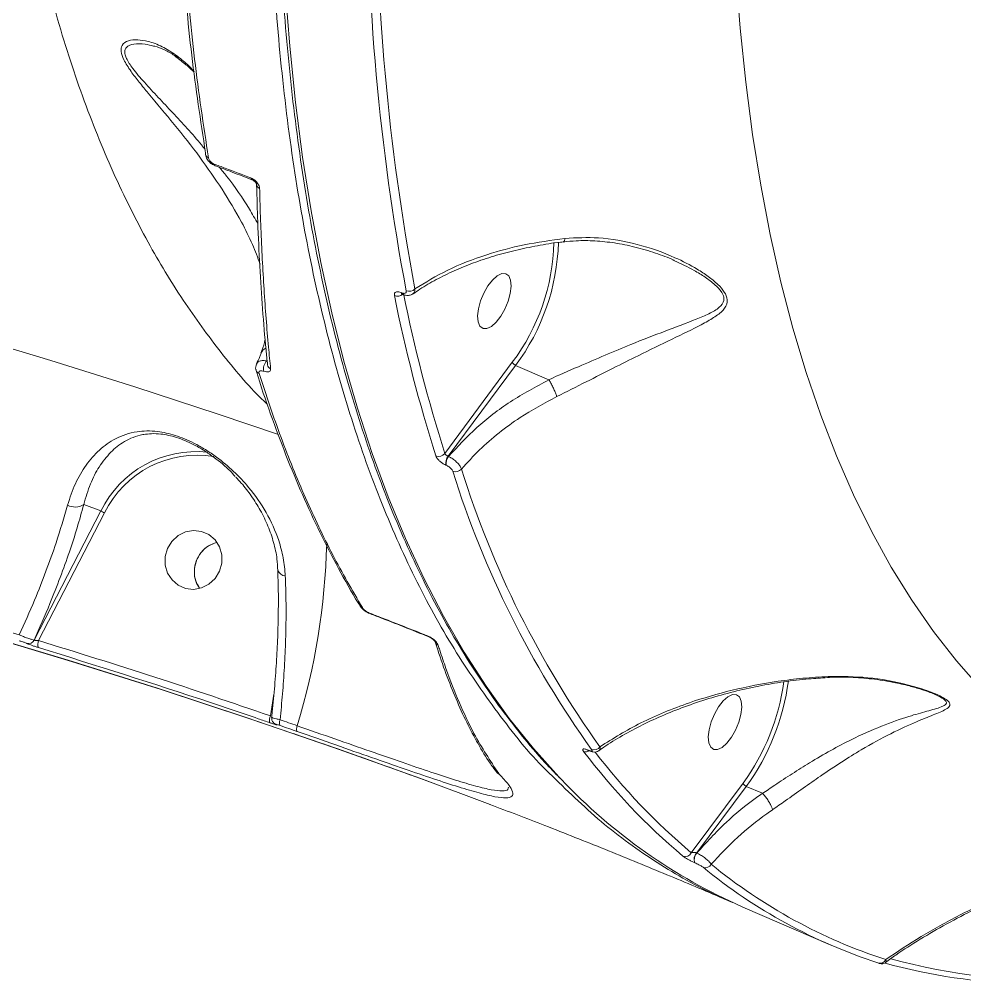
# Model space of a CAD drawing. Header units: millimetres. Extents: x -7151 to 6134, y -5040 to 5562.
# Drawn here: x -1508.7 to -1365.2, y 2305.9 to 2452.3 of the extents above; entities that cross this region are included whole.
import ezdxf

# ---------------------------------------------------------------- set-up
doc = ezdxf.new("R2010")
doc.units = ezdxf.units.MM
doc.layers.add('DIKOM_ОБЪЕКТ', color=7, linetype='Continuous')

msp = doc.modelspace()

# ---------------------------------------------------------------- linework, layer by layer
at = {"layer": 'DIKOM_ОБЪЕКТ', "color": 7, "linetype": 'Continuous', "lineweight": 15}
for p, q in [((-1484.559, 2446.327), (-1484.515, 2446.291)), ((-1472.665, 2427.252), (-1472.661, 2427.109)), ((-1409.294, 2415.65), (-1409.585, 2415.793)), ((-1450.725, 2410.81), (-1450.659, 2410.782)), ((-1450.572, 2410.575), (-1450.581, 2410.58)), ((-1450.572, 2410.575), (-1450.506, 2410.547)), ((-1471.12, 2400.439), (-1471.061, 2400.383)), ((-1471.023, 2399.864), (-1471.025, 2399.891)), ((-1444.119, 2386.415), (-1433.876, 2400.235)), ((-1433.379, 2399.765), (-1443.6, 2385.974)), ((-1428.333, 2397.58), (-1433.379, 2399.765)), ((-1443.6, 2385.974), (-1443.555, 2385.955)), ((-1443.922, 2384.625), (-1443.967, 2384.644)), ((-1498.895, 2378.639), (-1496.316, 2377.669)), ((-1506.396, 2358.083), (-1496.316, 2377.669)), ((-1495.754, 2377.393), (-1505.733, 2358.005)), ((-1469.435, 2368.664), (-1469.432, 2368.634)), ((-1507.546, 2357.579), (-1507.553, 2357.583)), ((-1506.403, 2358.086), (-1506.396, 2358.083)), ((-1446.557, 2358.595), (-1446.544, 2358.59)), ((-1470.578, 2346.578), (-1470.041, 2349.889)), ((-1369.612, 2349.754), (-1369.86, 2349.874)), ((-1469.681, 2345.272), (-1469.805, 2345.326)), ((-1469.674, 2345.268), (-1469.804, 2345.326)), ((-1469.681, 2345.272), (-1469.674, 2345.268)), ((-1422.382, 2341.389), (-1422.297, 2341.352)), ((-1422.297, 2341.32), (-1422.212, 2341.283)), ((-1436.213, 2338.006), (-1436.115, 2337.901)), ((-1435.937, 2337.825), (-1435.93, 2337.815)), ((-1435.93, 2337.815), (-1435.858, 2337.729)), ((-1406.725, 2325.827), (-1398.878, 2336.36)), ((-1398.381, 2335.889), (-1405.918, 2325.773)), ((-1395.943, 2334.833), (-1398.381, 2335.889)), ((-1395.943, 2334.833), (-1395.937, 2334.829)), ((-1405.918, 2325.773), (-1405.891, 2325.761)), ((-1406.171, 2324.284), (-1406.198, 2324.296)), ((-1398.906, 2317.58), (-1385.652, 2311.84))]:
    msp.add_line(p, q, dxfattribs=at)
at = {"layer": 'DIKOM_ОБЪЕКТ', "color": 7, "linetype": 'Continuous', "lineweight": 15, "flags": 128}
for points in [[(-1399.962, 2459.286), (-1399.318, 2450.905), (-1398.474, 2442.74), (-1397.431, 2434.798), (-1396.191, 2427.086), (-1394.754, 2419.613), (-1393.122, 2412.384), (-1391.297, 2405.406), (-1389.279, 2398.687), (-1387.072, 2392.231), (-1384.676, 2386.046), (-1382.095, 2380.137), (-1379.33, 2374.508), (-1376.385, 2369.167), (-1373.261, 2364.118), (-1369.963, 2359.364), (-1366.492, 2354.912), (-1362.852, 2350.764)], [(-1468.319, 2456.971), (-1467.639, 2448.209), (-1466.761, 2439.661), (-1465.686, 2431.336), (-1464.413, 2423.239), (-1462.945, 2415.378), (-1461.282, 2407.759), (-1459.427, 2400.389), (-1457.379, 2393.273), (-1455.142, 2386.418), (-1452.717, 2379.831), (-1450.106, 2373.515), (-1447.311, 2367.477), (-1444.335, 2361.721), (-1441.18, 2356.253), (-1437.849, 2351.076), (-1434.344, 2346.197), (-1430.669, 2341.617), (-1426.827, 2337.342), (-1426.463, 2336.963)], [(-1473.365, 2427.943), (-1473.351, 2427.938), (-1473.35, 2427.937)], [(-1610.098, 2427.399), (-1596.515, 2424.568), (-1583.004, 2421.583), (-1569.571, 2418.444), (-1556.227, 2415.154), (-1542.979, 2411.716), (-1529.836, 2408.13), (-1516.807, 2404.4), (-1503.9, 2400.528), (-1491.123, 2396.517), (-1478.485, 2392.369), (-1469.351, 2389.255)], [(-1436.892, 2412.716), (-1437.591, 2411.818), (-1438.211, 2410.733), (-1438.7, 2409.55), (-1439.02, 2408.365), (-1439.144, 2407.274), (-1439.062, 2406.364), (-1438.781, 2405.71), (-1438.324, 2405.365), (-1437.727, 2405.357), (-1437.039, 2405.686), (-1436.316, 2406.325), (-1435.617, 2407.224), (-1434.997, 2408.309), (-1434.508, 2409.491), (-1434.188, 2410.677), (-1434.064, 2411.768), (-1434.146, 2412.678), (-1434.427, 2413.331), (-1434.884, 2413.677), (-1435.481, 2413.685), (-1436.168, 2413.356), (-1436.892, 2412.716)], [(-1444.662, 2335.916), (-1447.228, 2336.86), (-1460.369, 2341.571), (-1473.677, 2346.141), (-1487.143, 2350.566), (-1500.757, 2354.845), (-1514.512, 2358.975), (-1528.398, 2362.951), (-1542.406, 2366.773), (-1556.527, 2370.437), (-1570.752, 2373.941), (-1585.071, 2377.282), (-1599.474, 2380.459), (-1613.953, 2383.47), (-1628.499, 2386.312), (-1643.1, 2388.983), (-1657.748, 2391.483), (-1663.086, 2392.349)], [(-1663.073, 2392.425), (-1657.784, 2391.566), (-1643.179, 2389.074), (-1628.622, 2386.411), (-1614.12, 2383.578), (-1599.685, 2380.576), (-1585.325, 2377.409), (-1571.049, 2374.077), (-1556.867, 2370.584), (-1542.789, 2366.931), (-1528.823, 2363.121), (-1514.979, 2359.156), (-1501.265, 2355.039), (-1487.691, 2350.773), (-1474.266, 2346.361), (-1460.999, 2341.804), (-1447.897, 2337.107), (-1437.23, 2333.133)], [(-1569.754, 2375.522), (-1561.999, 2373.608), (-1554.274, 2371.645), (-1546.582, 2369.633), (-1538.925, 2367.572), (-1531.304, 2365.464), (-1523.72, 2363.309), (-1516.175, 2361.107), (-1508.671, 2358.858)], [(-1483.45, 2365.914), (-1482.232, 2365.774), (-1481.014, 2365.996), (-1479.896, 2366.562), (-1478.968, 2367.427), (-1478.305, 2368.52), (-1477.96, 2369.753), (-1477.963, 2371.027), (-1478.312, 2372.236), (-1478.979, 2373.285), (-1479.91, 2374.088), (-1481.03, 2374.579), (-1482.248, 2374.72), (-1483.465, 2374.497), (-1484.584, 2373.931), (-1485.512, 2373.066), (-1486.175, 2371.973), (-1486.519, 2370.74), (-1486.517, 2369.467), (-1486.168, 2368.257), (-1485.501, 2367.208), (-1484.57, 2366.405), (-1483.45, 2365.914)], [(-1401.894, 2348.84), (-1402.594, 2347.941), (-1403.213, 2346.857), (-1403.703, 2345.674), (-1404.022, 2344.489), (-1404.146, 2343.397), (-1404.065, 2342.488), (-1403.784, 2341.834), (-1403.326, 2341.489), (-1402.73, 2341.48), (-1402.042, 2341.809), (-1401.319, 2342.449), (-1400.619, 2343.347), (-1400, 2344.432), (-1399.51, 2345.615), (-1399.19, 2346.8), (-1399.066, 2347.892), (-1399.148, 2348.801), (-1399.429, 2349.455), (-1399.887, 2349.8), (-1400.483, 2349.809), (-1401.171, 2349.479), (-1401.894, 2348.84)], [(-1469.113, 2346), (-1468.789, 2345.887), (-1468.465, 2345.774), (-1468.14, 2345.661), (-1467.816, 2345.548), (-1467.492, 2345.435), (-1467.168, 2345.322), (-1466.844, 2345.209), (-1466.521, 2345.095)], [(-1466.499, 2344.212), (-1466.823, 2344.325), (-1467.147, 2344.438), (-1467.471, 2344.552), (-1467.796, 2344.665), (-1468.12, 2344.778), (-1468.445, 2344.891), (-1468.769, 2345.004), (-1469.094, 2345.116)]]:
    msp.add_lwpolyline(points, dxfattribs=at)
at = {"layer": 'DIKOM_ОБЪЕКТ', "color": 7, "linetype": 'Continuous', "lineweight": 15}
for centre, radius, start, end in [((-1108.584, 2475.009), 347.329, 179.67694, 190.6052), ((-1108.013, 2475.141), 346.553, 179.67656, 190.60511), ((-1483.694, 2447.332), 1.326, 201.82482, 229.25558), ((-1479.869, 2431.858), 0.577, 163.44164, 189.37275), ((-1479.759, 2431.915), 0.695, 192.59631, 252.05232), ((-1478.794, 2430.335), 0.324, 184.6732, 241.72649), ((-1473.193, 2428.236), 0.339, 185.93585, 239.58821), ((-1471.909, 2427.287), 0.766, 183.09281, 246.72767), ((-1458.997, 2419.122), 31.429, 323.06305, 358.65538), ((-1459.597, 2419.359), 32.731, 323.22693, 358.34393), ((-1451.304, 2411.493), 1.237, 248.27907, 310.13323), ((-1226.66, 2455.531), 229.592, 191.35089, 197.6211), ((-1450.424, 2410.837), 0.302, 185.16749, 238.64067), ((-1450.363, 2410.807), 0.297, 184.84875, 240.7044), ((-1225.932, 2455.722), 228.93, 191.3492, 197.62255), ((-1449.52, 2412.229), 1.231, 248.09214, 315.20866), ((-1470.717, 2401.12), 1.368, 114.50956, 159.76659), ((-1469.977, 2399.245), 1.653, 133.7684, 193.2353), ((-1472.049, 2399.232), 0.733, 198.83967, 250.31107), ((-1470.21, 2399.966), 0.82, 187.15678, 246.18384), ((-1481.792, 2370.49), 16.201, 84.17479, 153.69914), ((-1481.684, 2370.431), 15.698, 80.67533, 153.6743), ((-1445.053, 2387.118), 1.169, 248.63056, 323.03726), ((-1442.244, 2384.884), 1.74, 141.21096, 187.93155), ((-1442.198, 2384.864), 1.741, 141.20651, 187.91692), ((-1442.484, 2384.79), 1.17, 248.7492, 319.81547), ((-1300.183, 2428.24), 148.155, 197.35932, 215.64387), ((-1301.192, 2428), 148.479, 197.35902, 215.64394), ((-1500.197, 2380.764), 2.492, 242.5368, 301.47527), ((-1499.369, 2370.738), 7.573, 61.48831, 66.22157), ((-1565.103, 2375.274), 103.098, 342.97925, 358.57034), ((-1468.245, 2369.084), 1.269, 200.73976, 266.86179), ((-1456.349, 2363.725), 0.773, 211.19746, 248.81928), ((-1455.411, 2362.335), 0.248, 211.97012, 246.86712), ((-1507.285, 2358.535), 0.99, 254.2765, 333.03209), ((-1507.278, 2358.531), 0.989, 254.26354, 333.06498), ((-1504.665, 2357.449), 1.205, 152.51482, 204.48257), ((-1446.445, 2358.836), 0.266, 212.93472, 245.18061), ((-1444.733, 2358.091), 0.888, 196.8523, 244.46598), ((-1426.093, 2356.206), 33.683, 323.89977, 352.45588), ((-1426.415, 2356.341), 34.702, 323.88717, 352.61902), ((-1469.562, 2345.995), 1.172, 150.1662, 203.19899), ((-1468.287, 2345.576), 0.928, 152.84862, 209.68713), ((-1422.206, 2341.518), 0.218, 216.26075, 245.76637), ((-1422.076, 2341.536), 0.288, 219.77437, 241.36132), ((-1421.482, 2342.472), 1.065, 249.57009, 327.67327), ((-1422.703, 2342.124), 0.994, 248.12666, 300.45087), ((-1344.673, 2400.422), 98.253, 217.06618, 229.87289), ((-1343.73, 2400.584), 97.76, 217.50184, 229.88056), ((-1435.54, 2338.684), 0.953, 214.22009, 245.86591), ((-1435.558, 2338.682), 0.937, 216.51449, 246.1035), ((-1364.979, 2395.096), 84.615, 223.39549, 246.36184), ((-1407.647, 2326.249), 1.014, 249.90379, 335.39394), ((-1404.925, 2324.82), 1.377, 136.17896, 202.38418), ((-1404.897, 2324.808), 1.377, 136.18986, 202.35543), ((-1404.589, 2324.543), 1.004, 249.69254, 331.85331), ((-1352.038, 2387.185), 81.566, 230.69657, 252.00349), ((-1353.162, 2386.848), 81.736, 230.69519, 252.00475), ((-1378.087, 2309.975), 0.924, 249.31611, 336.76933), ((-1352.526, 2396.018), 89.551, 254.5124, 272.73167), ((-1354.104, 2393.272), 87.352, 254.58271, 268.66678)]:
    msp.add_arc(centre, radius, start, end, dxfattribs=at)
for points, knots in [([(-1428.268, 2337.902), (-1428.288, 2337.92), (-1430.953, 2340.396), (-1435.703, 2346.406), (-1442.44, 2355.945), (-1448.43, 2366.717), (-1453.747, 2378.541), (-1458.368, 2391.423), (-1462.292, 2405.302), (-1465.502, 2420.114), (-1467.981, 2435.792), (-1469.714, 2452.294), (-1470.683, 2469.609), (-1470.903, 2487.692), (-1470.379, 2506.481), (-1469.115, 2525.886), (-1467.115, 2545.818), (-1464.379, 2566.22), (-1460.897, 2587.067), (-1456.69, 2608.315), (-1451.776, 2629.895), (-1446.18, 2651.705), (-1439.928, 2673.645), (-1433.031, 2695.647), (-1425.49, 2717.676), (-1417.33, 2739.693), (-1408.58, 2761.631), (-1399.284, 2783.388), (-1389.484, 2804.862), (-1379.683, 2824.997), (-1369.965, 2843.827), (-1360.407, 2861.4), (-1350.531, 2878.64), (-1340.381, 2895.469), (-1330.051, 2911.741), (-1319.564, 2927.414), (-1310.064, 2940.943), (-1304.002, 2949.122), (-1301.532, 2952.455)], [0, 0, 0, 0, 0.0002169, 0.0300512, 0.0598378, 0.0895308, 0.1192237, 0.1490104, 0.1788447, 0.2086791, 0.2384656, 0.2681586, 0.2978513, 0.3276374, 0.3574714, 0.3873053, 0.4170915, 0.4467843, 0.476477, 0.5062637, 0.5360977, 0.565932, 0.5957182, 0.6254114, 0.655104, 0.6848907, 0.7147246, 0.7445589, 0.7743451, 0.8040381, 0.829572, 0.8552417, 0.8809418, 0.9066416, 0.9323112, 0.9574958, 0.9826808, 1, 1, 1, 1]), ([(-1471.028, 2393.843), (-1471.304, 2394.101), (-1473.795, 2396.43), (-1478.108, 2401.644), (-1483.91, 2409.53), (-1489.395, 2418.641), (-1494.52, 2428.929), (-1499.185, 2440.49), (-1503.247, 2453.064), (-1506.661, 2466.654), (-1509.39, 2481.239), (-1511.348, 2496.337), (-1512.566, 2511.851), (-1513.09, 2527.682), (-1512.938, 2544.258), (-1512.076, 2561.556), (-1510.486, 2579.53), (-1508.151, 2598.184), (-1505.043, 2617.47), (-1501.129, 2637.436), (-1496.445, 2657.79), (-1491.113, 2678.045), (-1485.223, 2698.025), (-1478.852, 2717.655), (-1471.833, 2737.487), (-1464.169, 2757.462), (-1455.876, 2777.513), (-1447.193, 2797.084), (-1438.177, 2816.124), (-1428.884, 2834.595), (-1419.116, 2852.913), (-1408.883, 2870.999), (-1398.234, 2888.841), (-1390.876, 2900.309), (-1387.198, 2906.04)], [0, 0, 0, 0, 0.0036233, 0.0326776, 0.0620208, 0.0913641, 0.1238026, 0.1562659, 0.1887039, 0.2220981, 0.25552, 0.2889138, 0.3203316, 0.3517729, 0.3831904, 0.4155146, 0.4478649, 0.4801889, 0.5136824, 0.5471757, 0.5811499, 0.6151243, 0.6470336, 0.6789682, 0.7108777, 0.7437173, 0.7765833, 0.8094235, 0.8407557, 0.8721105, 0.9034431, 0.9356206, 0.9678225, 1, 1, 1, 1]), ([(-1374.061, 2833.154), (-1374.974, 2831.371), (-1377.62, 2826.201), (-1381.917, 2817.57), (-1386.914, 2807.241), (-1391.792, 2796.832), (-1396.551, 2786.352), (-1401.186, 2775.811), (-1405.695, 2765.214), (-1410.073, 2754.571), (-1414.317, 2743.889), (-1418.425, 2733.176), (-1422.392, 2722.441), (-1426.217, 2711.692), (-1429.896, 2700.935), (-1433.427, 2690.181), (-1436.806, 2679.436), (-1440.031, 2668.709), (-1443.1, 2658.007), (-1446.011, 2647.34), (-1448.761, 2636.714), (-1451.349, 2626.138), (-1453.771, 2615.62), (-1456.027, 2605.167), (-1458.115, 2594.788), (-1460.033, 2584.49), (-1461.78, 2574.281), (-1463.354, 2564.168), (-1464.754, 2554.16), (-1465.979, 2544.263), (-1467.028, 2534.486), (-1467.901, 2524.835), (-1468.596, 2515.317), (-1469.114, 2505.941), (-1469.452, 2496.712), (-1469.613, 2487.638), (-1469.594, 2478.725), (-1469.397, 2469.981), (-1469.021, 2461.411), (-1468.466, 2453.022), (-1467.733, 2444.821), (-1466.823, 2436.813), (-1465.735, 2429.005), (-1464.47, 2421.402), (-1463.03, 2414.011), (-1461.415, 2406.836), (-1459.627, 2399.883), (-1457.667, 2393.158), (-1455.535, 2386.666), (-1453.235, 2380.411), (-1450.766, 2374.399), (-1448.132, 2368.634), (-1445.333, 2363.121), (-1442.373, 2357.864), (-1439.253, 2352.867), (-1435.978, 2348.132), (-1432.542, 2343.677), (-1429.454, 2340.013), (-1427.452, 2337.947), (-1426.703, 2337.173)], [0, 0, 0, 0, 0.00937444, 0.02718625, 0.04499818, 0.06281039, 0.08062225, 0.09843409, 0.11624579, 0.13405768, 0.15186979, 0.16968175, 0.1874938, 0.20530598, 0.2231183, 0.24093061, 0.25874323, 0.27655593, 0.29436924, 0.31218236, 0.32999628, 0.34781011, 0.36562431, 0.383439, 0.40125441, 0.41906987, 0.43688584, 0.45470265, 0.47251981, 0.49033753, 0.50815579, 0.52597515, 0.54379502, 0.56161545, 0.57943694, 0.59725913, 0.61508231, 0.6329064, 0.65073133, 0.66855701, 0.68638387, 0.70421128, 0.72203979, 0.73986893, 0.75769877, 0.77552899, 0.79335954, 0.81119001, 0.82901971, 0.84684853, 0.86467568, 0.88250068, 0.90032246, 0.91813986, 0.93595241, 0.9537585, 0.97155727, 0.98934783, 1, 1, 1, 1]), ([(-1480.422, 2432.022), (-1481.161, 2436.9), (-1482.641, 2446.655), (-1484.044, 2462.276), (-1484.892, 2478.544), (-1484.894, 2489.975), (-1484.895, 2495.69)], [0, 0, 0, 0, 0.2486167, 0.4972309, 0.7486152, 1, 1, 1, 1]), ([(-1484.445, 2495.025), (-1484.445, 2489.363), (-1484.446, 2478.039), (-1483.613, 2461.794), (-1482.216, 2446.077), (-1480.721, 2436.195), (-1479.974, 2431.254)], [0, 0, 0, 0, 0.2486159, 0.4972336, 0.7486164, 1, 1, 1, 1]), ([(-1477.904, 2426.493), (-1479.01, 2428.134), (-1481.28, 2431.498), (-1485.153, 2436.328), (-1488.299, 2440.07), (-1490.492, 2442.728), (-1491.8, 2444.441), (-1492.837, 2446.062), (-1493.314, 2447.448), (-1493.113, 2448.519), (-1492.156, 2449.102), (-1490.734, 2449.228), (-1488.967, 2448.93), (-1486.991, 2448.22), (-1485.614, 2447.299), (-1484.925, 2446.839)], [0, 0, 0, 0, 0.1255143, 0.2574513, 0.3891784, 0.4370098, 0.4847447, 0.5375343, 0.5809853, 0.6244955, 0.6888404, 0.7551638, 0.8216699, 0.9108245, 1, 1, 1, 1]), ([(-1488.307, 2448.191), (-1488.73, 2448.304), (-1489.767, 2448.582), (-1491.263, 2448.615), (-1492.406, 2448.23), (-1492.759, 2447.39), (-1492.45, 2446.261), (-1491.384, 2444.65), (-1489.671, 2442.663), (-1487.598, 2440.433), (-1484.662, 2437.301), (-1482.215, 2434.696), (-1480.675, 2432.767), (-1480.495, 2432.542)], [0, 0, 0, 0, 0.0732863, 0.1799472, 0.2749856, 0.3307748, 0.3864194, 0.4578108, 0.5529371, 0.656124, 0.7594649, 0.971958, 1, 1, 1, 1]), ([(-1488.298, 2448.224), (-1488.236, 2448.211), (-1487.697, 2448.1), (-1486.634, 2447.652), (-1485.435, 2447.026), (-1484.756, 2446.471), (-1484.569, 2446.318)], [0, 0, 0, 0, 0.0518896, 0.4533206, 0.8501597, 1, 1, 1, 1]), ([(-1484.925, 2446.839), (-1484.295, 2446.362), (-1483.196, 2445.532), (-1482.47, 2444.719), (-1482.161, 2444.372)], [0, 0, 0, 0, 0.5734204, 1, 1, 1, 1]), ([(-1484.52, 2446.282), (-1484.007, 2445.885), (-1483.118, 2445.196), (-1482.433, 2444.526), (-1482.142, 2444.242)], [0, 0, 0, 0, 0.5762009, 1, 1, 1, 1]), ([(-1480.413, 2431.767), (-1480.394, 2431.641), (-1480.339, 2431.283), (-1480.001, 2430.776), (-1479.498, 2430.3), (-1479.122, 2430.139), (-1478.943, 2430.062)], [0, 0, 0, 0, 0.1718034, 0.4909023, 0.7584332, 1, 1, 1, 1]), ([(-1479.974, 2431.254), (-1479.971, 2431.242), (-1479.956, 2431.158), (-1479.9, 2430.999), (-1479.762, 2430.78), (-1479.578, 2430.583), (-1479.353, 2430.413), (-1479.195, 2430.344), (-1479.116, 2430.309)], [0, 0, 0, 0, 0.0354588, 0.257343, 0.4482866, 0.6281506, 0.8143079, 1, 1, 1, 1]), ([(-1479.116, 2430.309), (-1478.556, 2430.099), (-1476.685, 2429.4), (-1474.83, 2428.695), (-1473.53, 2428.201)], [0, 0, 0, 0, 0.29963231, 1, 1, 1, 1]), ([(-1478.948, 2430.047), (-1478.09, 2429.728), (-1476.21, 2429.029), (-1474.369, 2428.318), (-1473.369, 2427.931)], [0, 0, 0, 0, 0.4569754, 1, 1, 1, 1]), ([(-1478.29, 2429.801), (-1477.932, 2429.361), (-1476.266, 2427.314), (-1474.278, 2424.414), (-1472.903, 2421.996), (-1472.483, 2421.257)], [0, 0, 0, 0, 0.1597925, 0.7434089, 1, 1, 1, 1]), ([(-1473.53, 2428.201), (-1473.413, 2428.148), (-1473.178, 2428.043), (-1472.842, 2427.784), (-1472.562, 2427.482), (-1472.349, 2427.146), (-1472.234, 2426.837), (-1472.218, 2426.657), (-1472.212, 2426.584)], [0, 0, 0, 0, 0.1643198, 0.3291947, 0.4896989, 0.6616334, 0.8613528, 1, 1, 1, 1]), ([(-1473.35, 2427.936), (-1473.347, 2427.935), (-1473.314, 2427.926), (-1473.217, 2427.877), (-1473.081, 2427.79), (-1472.947, 2427.676), (-1472.833, 2427.55), (-1472.74, 2427.414), (-1472.681, 2427.292), (-1472.675, 2427.223), (-1472.673, 2427.239), (-1472.672, 2427.243)], [0, 0, 0, 0, 0.01045465, 0.11706427, 0.22241773, 0.32439331, 0.43462996, 0.56384635, 0.73063725, 0.94126902, 1, 1, 1, 1]), ([(-1472.136, 2415.136), (-1472.504, 2416.12), (-1473.276, 2418.183), (-1475.166, 2422.042), (-1476.882, 2424.833), (-1477.904, 2426.493)], [0, 0, 0, 0, 0.2693728, 0.5651904, 1, 1, 1, 1]), ([(-1472.661, 2427.109), (-1472.611, 2425.241), (-1472.5, 2421.033), (-1472.201, 2414.772), (-1471.78, 2408.304), (-1471.382, 2403.345), (-1471.089, 2400.63), (-1471.009, 2399.892)], [0, 0, 0, 0, 0.191727, 0.4317539, 0.671443, 0.9108259, 1, 1, 1, 1]), ([(-1472.212, 2426.584), (-1472.201, 2426.177), (-1472.149, 2424.146), (-1471.973, 2418.947), (-1471.575, 2411.239), (-1471.038, 2404.222), (-1470.65, 2400.319), (-1470.541, 2399.216)], [0, 0, 0, 0, 0.0413724, 0.2068711, 0.538149, 0.8694284, 1, 1, 1, 1]), ([(-1448.646, 2411.362), (-1447.049, 2412.347), (-1443.81, 2414.346), (-1438.111, 2416.537), (-1432.108, 2418.172), (-1427.978, 2418.744), (-1425.889, 2419.034)], [0, 0, 0, 0, 0.2625669, 0.5326653, 0.7636479, 1, 1, 1, 1]), ([(-1425.889, 2419.034), (-1424.195, 2419.12), (-1420.503, 2419.307), (-1414.849, 2418.256), (-1409.831, 2416.507), (-1406.296, 2414.689), (-1404.135, 2413.28), (-1402.697, 2412.116), (-1401.619, 2410.891), (-1401.266, 2409.98), (-1401.275, 2409.034), (-1401.851, 2408.056), (-1403.304, 2406.982), (-1405.832, 2405.568), (-1409.612, 2403.761), (-1414.193, 2401.542), (-1418.603, 2399.339), (-1422.756, 2397.217), (-1425.641, 2395.773), (-1427.141, 2395.023)], [0, 0, 0, 0, 0.0790192, 0.1721797, 0.2680578, 0.3287278, 0.3610577, 0.3939008, 0.4223313, 0.4513183, 0.4599431, 0.498992, 0.5446039, 0.5914347, 0.6876202, 0.7865806, 0.8546741, 0.9244453, 1, 1, 1, 1]), ([(-1425.889, 2419.034), (-1425.898, 2418.983), (-1425.922, 2418.835), (-1425.993, 2418.626), (-1426.07, 2418.489), (-1426.129, 2418.517), (-1426.133, 2418.519)], [0, 0, 0, 0, 0.1672173, 0.4858839, 0.962608, 1, 1, 1, 1]), ([(-1448.934, 2410.597), (-1448.595, 2410.841), (-1447.52, 2411.613), (-1445.444, 2412.795), (-1442.737, 2414.132), (-1439.806, 2415.326), (-1436.703, 2416.367), (-1433.453, 2417.247), (-1430.077, 2417.94), (-1427.626, 2418.356), (-1426.286, 2418.485), (-1426.132, 2418.5)], [0, 0, 0, 0, 0.0609767, 0.193206, 0.3256304, 0.4583052, 0.5909395, 0.722099, 0.8528072, 0.9831227, 1, 1, 1, 1]), ([(-1426.124, 2418.484), (-1425.474, 2418.556), (-1423.879, 2418.733), (-1421.281, 2418.681), (-1418.314, 2418.376), (-1415.237, 2417.762), (-1412.231, 2416.856), (-1410.219, 2416.138), (-1409.309, 2415.686), (-1409.283, 2415.673)], [0, 0, 0, 0, 0.1127663, 0.2764645, 0.4494694, 0.630653, 0.8205434, 0.9947833, 1, 1, 1, 1]), ([(-1428.328, 2397.576), (-1428.327, 2397.576), (-1426.875, 2398.302), (-1423.945, 2399.491), (-1419.79, 2401.343), (-1415.336, 2403.19), (-1410.601, 2404.998), (-1406.712, 2406.468), (-1403.995, 2407.58), (-1402.469, 2408.452), (-1401.792, 2409.29), (-1401.747, 2410.054), (-1401.896, 2410.512), (-1402.344, 2411.224), (-1403.166, 2412.085), (-1404.602, 2413.165), (-1406.655, 2414.429), (-1408.278, 2415.18), (-1409.294, 2415.65)], [0, 0, 0, 0, 0.000046, 0.1051239, 0.2020614, 0.2991328, 0.436505, 0.573911, 0.6375815, 0.7009375, 0.7519946, 0.7629917, 0.7914185, 0.7999349, 0.8370133, 0.8812426, 0.9256473, 1, 1, 1, 1]), ([(-1451.761, 2410.344), (-1451.771, 2410.429), (-1451.792, 2410.619), (-1451.682, 2410.831), (-1451.449, 2410.948), (-1451.122, 2410.953), (-1450.857, 2410.858), (-1450.725, 2410.81)], [0, 0, 0, 0, 0.1741823, 0.389613, 0.5958263, 0.7979315, 1, 1, 1, 1]), ([(-1450.737, 2410.627), (-1450.733, 2410.627), (-1450.725, 2410.627), (-1450.627, 2410.601), (-1450.52, 2410.554), (-1450.449, 2410.514), (-1450.427, 2410.502)], [0, 0, 0, 0, 0.27421795, 0.56848013, 0.86711184, 1, 1, 1, 1]), ([(-1450.659, 2410.782), (-1450.572, 2410.75), (-1450.397, 2410.687), (-1450.182, 2410.69), (-1450.031, 2410.768), (-1449.961, 2410.907), (-1449.974, 2411.031), (-1449.98, 2411.087)], [0, 0, 0, 0, 0.2040293, 0.407968, 0.613518, 0.8265156, 1, 1, 1, 1]), ([(-1450.506, 2410.555), (-1450.465, 2410.535), (-1450.22, 2410.415), (-1449.793, 2410.351), (-1449.29, 2410.406), (-1449.062, 2410.564), (-1448.974, 2410.625)], [0, 0, 0, 0, 0.08081099, 0.4902332, 0.80511138, 1, 1, 1, 1]), ([(-1448.646, 2411.362), (-1448.653, 2411.24), (-1448.667, 2410.968), (-1448.786, 2410.715), (-1448.93, 2410.647), (-1448.957, 2410.634)], [0, 0, 0, 0, 0.3959836, 0.8869274, 1, 1, 1, 1]), ([(-1471.377, 2403.702), (-1471.407, 2403.544), (-1471.543, 2402.838), (-1471.816, 2402.149), (-1472.028, 2401.613)], [0, 0, 0, 0, 0.223301, 1, 1, 1, 1]), ([(-1471.988, 2401.59), (-1472.05, 2401.424), (-1472.251, 2400.885), (-1472.526, 2400.339), (-1472.716, 2399.96)], [0, 0, 0, 0, 0.30772829, 1, 1, 1, 1]), ([(-1472.68, 2399.944), (-1472.729, 2399.82), (-1472.833, 2399.558), (-1472.82, 2399.219), (-1472.747, 2399.043), (-1472.729, 2398.999)], [0, 0, 0, 0, 0.403797, 0.8519313, 1, 1, 1, 1]), ([(-1472.672, 2399.942), (-1472.627, 2400.034), (-1472.518, 2400.259), (-1472.119, 2400.46), (-1471.619, 2400.528), (-1471.263, 2400.464), (-1471.12, 2400.439)], [0, 0, 0, 0, 0.2058468, 0.5031063, 0.8017082, 1, 1, 1, 1]), ([(-1471.023, 2399.864), (-1471.023, 2399.866), (-1471.026, 2399.881), (-1471.021, 2399.92), (-1471.016, 2399.955)], [0, 0, 0, 0, 0.109717, 1, 1, 1, 1]), ([(-1433.876, 2400.235), (-1433.873, 2400.225), (-1433.865, 2400.203), (-1433.837, 2400.144), (-1433.775, 2400.054), (-1433.659, 2399.939), (-1433.521, 2399.835), (-1433.427, 2399.789), (-1433.379, 2399.765)], [0, 0, 0, 0, 0.0703259, 0.1415418, 0.3560291, 0.5706574, 0.7853172, 1, 1, 1, 1]), ([(-1472.742, 2398.996), (-1472.727, 2398.946), (-1472.052, 2396.664), (-1470.556, 2392.361), (-1468.246, 2386.111), (-1465.746, 2380.133), (-1463.091, 2374.389), (-1460.255, 2368.93), (-1458.222, 2365.249), (-1457.087, 2363.463), (-1457.002, 2363.33)], [0, 0, 0, 0, 0.0036478, 0.1675179, 0.3314458, 0.495437, 0.6593361, 0.8230755, 0.9867695, 1, 1, 1, 1]), ([(-1471.586, 2398.867), (-1471.625, 2398.879), (-1471.779, 2398.929), (-1472.016, 2398.954), (-1472.223, 2398.892), (-1472.332, 2398.754), (-1472.308, 2398.613), (-1472.296, 2398.542)], [0, 0, 0, 0, 0.0798759, 0.3181997, 0.5556163, 0.777441, 1, 1, 1, 1]), ([(-1472.296, 2398.542), (-1471.215, 2395.265), (-1469.051, 2388.712), (-1465.3, 2379.575), (-1461.211, 2370.914), (-1458.156, 2365.641), (-1456.628, 2363.005)], [0, 0, 0, 0, 0.2491212, 0.4982421, 0.7491203, 1, 1, 1, 1]), ([(-1470.541, 2399.216), (-1470.547, 2399.119), (-1470.561, 2398.925), (-1470.798, 2398.773), (-1471.146, 2398.741), (-1471.449, 2398.827), (-1471.586, 2398.867)], [0, 0, 0, 0, 0.2591554, 0.5177335, 0.7812622, 1, 1, 1, 1]), ([(-1443.555, 2385.955), (-1442.175, 2387.44), (-1439.382, 2390.448), (-1434.237, 2394.403), (-1430.313, 2396.514), (-1428.333, 2397.58)], [0, 0, 0, 0, 0.32573161, 0.65967553, 1, 1, 1, 1]), ([(-1428.333, 2397.58), (-1428.332, 2397.579), (-1428.33, 2397.578), (-1428.328, 2397.577), (-1428.328, 2397.576)], [0, 0, 0, 0, 0.6264904, 1, 1, 1, 1]), ([(-1428.328, 2397.576), (-1428.229, 2397.409), (-1428.031, 2397.074), (-1427.72, 2396.463), (-1427.442, 2395.855), (-1427.26, 2395.395), (-1427.174, 2395.138), (-1427.148, 2395.046), (-1427.141, 2395.023)], [0, 0, 0, 0, 0.2126803, 0.4253968, 0.6380832, 0.8507921, 0.9619147, 1, 1, 1, 1]), ([(-1427.141, 2395.023), (-1429.035, 2394.013), (-1432.12, 2392.368), (-1435.941, 2389.542), (-1438.951, 2386.945), (-1440.7, 2385.017), (-1441.59, 2384.036)], [0, 0, 0, 0, 0.3422178, 0.5572727, 0.7745966, 1, 1, 1, 1]), ([(-1501.346, 2378.553), (-1500.982, 2379.671), (-1500.243, 2381.938), (-1498.582, 2384.714), (-1496.559, 2387.024), (-1494.503, 2388.485), (-1492.551, 2389.325), (-1490.975, 2389.714), (-1489.35, 2389.855), (-1487.455, 2389.759), (-1485.019, 2389.225), (-1482.491, 2388.173), (-1480.401, 2386.992), (-1478.324, 2385.582), (-1476.078, 2383.692), (-1473.491, 2380.93), (-1471.075, 2377.464), (-1469.438, 2373.814), (-1468.554, 2370.55), (-1468.395, 2368.732), (-1468.315, 2367.816)], [0, 0, 0, 0, 0.0717905, 0.1456288, 0.2211702, 0.2985173, 0.3406381, 0.3832922, 0.4161005, 0.449613, 0.4986448, 0.5477916, 0.5804516, 0.6139699, 0.6704369, 0.7283187, 0.8119544, 0.8980749, 0.9486859, 1, 1, 1, 1]), ([(-1489.789, 2389.273), (-1489.835, 2389.269), (-1490.444, 2389.206), (-1491.429, 2388.86), (-1493.113, 2388.064), (-1494.861, 2386.647), (-1496.56, 2384.479), (-1497.969, 2381.848), (-1498.584, 2379.717), (-1498.895, 2378.639)], [0, 0, 0, 0, 0.0087454, 0.1158787, 0.2245852, 0.4207253, 0.6211595, 0.8084178, 1, 1, 1, 1]), ([(-1475.923, 2382.923), (-1476.174, 2383.199), (-1477.106, 2384.224), (-1478.703, 2385.525), (-1480.621, 2386.854), (-1482.513, 2387.937), (-1484.831, 2388.915), (-1486.999, 2389.37), (-1488.617, 2389.438), (-1489.409, 2389.327), (-1489.789, 2389.273)], [0, 0, 0, 0, 0.0718773, 0.2665638, 0.3732596, 0.4825863, 0.6387983, 0.7947784, 0.9016134, 1, 1, 1, 1]), ([(-1443.967, 2384.644), (-1444.06, 2384.688), (-1444.293, 2384.797), (-1444.674, 2385.05), (-1445.051, 2385.378), (-1445.346, 2385.725), (-1445.435, 2385.928), (-1445.479, 2386.029)], [0, 0, 0, 0, 0.1407866, 0.3552805, 0.5699736, 0.7849913, 1, 1, 1, 1]), ([(-1444.119, 2386.415), (-1444.103, 2386.383), (-1444.07, 2386.32), (-1443.967, 2386.211), (-1443.838, 2386.107), (-1443.709, 2386.025), (-1443.631, 2385.989), (-1443.6, 2385.974)], [0, 0, 0, 0, 0.21499419, 0.43009209, 0.64488691, 0.85930047, 1, 1, 1, 1]), ([(-1443.555, 2385.955), (-1443.433, 2385.892), (-1443.127, 2385.735), (-1442.631, 2385.38), (-1442.143, 2384.924), (-1441.761, 2384.448), (-1441.647, 2384.173), (-1441.59, 2384.036)], [0, 0, 0, 0, 0.1423506, 0.3572387, 0.5716575, 0.7857434, 1, 1, 1, 1]), ([(-1442.908, 2383.7), (-1442.938, 2383.767), (-1442.998, 2383.902), (-1443.195, 2384.133), (-1443.447, 2384.352), (-1443.702, 2384.521), (-1443.859, 2384.595), (-1443.922, 2384.625)], [0, 0, 0, 0, 0.2142709, 0.4284733, 0.6428544, 0.8576676, 1, 1, 1, 1]), ([(-1475.822, 2382.798), (-1475.54, 2382.504), (-1474.668, 2381.596), (-1473.412, 2379.928), (-1472.043, 2377.76), (-1470.898, 2375.394), (-1470.056, 2372.917), (-1469.554, 2370.66), (-1469.491, 2369.242), (-1469.465, 2368.665)], [0, 0, 0, 0, 0.0726409, 0.224489, 0.3851277, 0.5542823, 0.7237163, 0.8874792, 1, 1, 1, 1]), ([(-1508.671, 2358.858), (-1507.879, 2360.63), (-1506.422, 2363.893), (-1504.586, 2368.56), (-1502.832, 2373.438), (-1501.893, 2376.669), (-1501.346, 2378.553)], [0, 0, 0, 0, 0.2580749, 0.4750094, 0.6940768, 1, 1, 1, 1]), ([(-1498.895, 2378.639), (-1499.218, 2377.477), (-1499.863, 2375.153), (-1501.064, 2371.452), (-1502.439, 2367.613), (-1504.178, 2363.148), (-1505.587, 2359.944), (-1506.403, 2358.086)], [0, 0, 0, 0, 0.182558, 0.3651186, 0.5530327, 0.7409404, 1, 1, 1, 1]), ([(-1481.34, 2365.967), (-1481.556, 2366.33), (-1482.023, 2367.118), (-1482.188, 2368.576), (-1481.906, 2370.083), (-1481.145, 2371.415), (-1480.052, 2372.436), (-1479.157, 2372.743), (-1478.73, 2372.889)], [0, 0, 0, 0, 0.1482147, 0.3215862, 0.4949845, 0.6683521, 0.8417464, 1, 1, 1, 1]), ([(-1478.738, 2372.898), (-1479.186, 2372.736), (-1480.099, 2372.407), (-1481.196, 2371.352), (-1481.933, 2370.006), (-1482.189, 2368.496), (-1482.006, 2367.066), (-1481.54, 2366.308), (-1481.332, 2365.969)], [0, 0, 0, 0, 0.16677944, 0.34022868, 0.51364646, 0.68708933, 0.86054164, 1, 1, 1, 1]), ([(-1469.465, 2368.635), (-1469.438, 2367.894), (-1469.366, 2366.002), (-1469.362, 2362.784), (-1469.441, 2359.024), (-1469.622, 2355.14), (-1469.909, 2351.171), (-1470.169, 2348.229), (-1470.361, 2346.615), (-1470.392, 2346.35)], [0, 0, 0, 0, 0.1093217, 0.2789398, 0.4498323, 0.6216395, 0.7939148, 0.9661897, 1, 1, 1, 1]), ([(-1468.315, 2367.816), (-1468.273, 2366.584), (-1468.189, 2364.12), (-1468.205, 2360.191), (-1468.329, 2356.111), (-1468.568, 2352.01), (-1468.845, 2348.625), (-1469.046, 2346.655), (-1469.113, 2346)], [0, 0, 0, 0, 0.1827974, 0.3655945, 0.5537537, 0.7419085, 0.9141925, 1, 1, 1, 1]), ([(-1456.995, 2363.327), (-1456.973, 2363.283), (-1456.865, 2363.067), (-1456.572, 2362.779), (-1456.209, 2362.472), (-1455.997, 2362.357), (-1455.939, 2362.325)], [0, 0, 0, 0, 0.1149522, 0.5740281, 0.8825528, 1, 1, 1, 1]), ([(-1456.628, 2363.005), (-1456.573, 2362.926), (-1456.476, 2362.786), (-1456.246, 2362.572), (-1456.022, 2362.408), (-1455.812, 2362.284), (-1455.685, 2362.231), (-1455.621, 2362.204)], [0, 0, 0, 0, 0.3195628, 0.5618404, 0.7280147, 0.8640714, 1, 1, 1, 1]), ([(-1455.939, 2362.325), (-1455.861, 2362.276), (-1455.72, 2362.187), (-1455.575, 2362.143), (-1455.51, 2362.123)], [0, 0, 0, 0, 0.5533876, 1, 1, 1, 1]), ([(-1455.621, 2362.204), (-1455.071, 2361.991), (-1452.316, 2360.926), (-1449.335, 2359.753), (-1446.917, 2358.791), (-1446.668, 2358.692)], [0, 0, 0, 0, 0.1831677, 0.9158832, 1, 1, 1, 1]), ([(-1455.51, 2362.104), (-1455.071, 2361.936), (-1452.049, 2360.776), (-1449.09, 2359.596), (-1446.561, 2358.587)], [0, 0, 0, 0, 0.1454074, 1, 1, 1, 1]), ([(-1507.553, 2357.583), (-1507.558, 2357.585), (-1507.593, 2357.603), (-1507.702, 2357.651), (-1507.904, 2357.727), (-1508.147, 2357.813), (-1508.403, 2357.898), (-1508.594, 2357.957), (-1508.68, 2357.984)], [0, 0, 0, 0, 0.0340128, 0.2522664, 0.4705595, 0.5978853, 0.8193338, 1, 1, 1, 1]), ([(-1508.671, 2358.858), (-1508.505, 2358.792), (-1508.133, 2358.644), (-1507.63, 2358.459), (-1507.143, 2358.291), (-1506.73, 2358.161), (-1506.495, 2358.102), (-1506.414, 2358.088), (-1506.403, 2358.086)], [0, 0, 0, 0, 0.18051577, 0.402908, 0.53099569, 0.74962717, 0.96638522, 1, 1, 1, 1]), ([(-1505.761, 2356.949), (-1505.923, 2357), (-1506.248, 2357.1), (-1506.738, 2357.264), (-1507.154, 2357.413), (-1507.425, 2357.519), (-1507.513, 2357.562), (-1507.546, 2357.579)], [0, 0, 0, 0, 0.2182852, 0.4367595, 0.6530391, 0.8657305, 1, 1, 1, 1]), ([(-1506.396, 2358.083), (-1506.386, 2358.076), (-1506.359, 2358.057), (-1506.262, 2358.031), (-1506.107, 2358.01), (-1505.921, 2358), (-1505.796, 2358.003), (-1505.733, 2358.005)], [0, 0, 0, 0, 0.1278211, 0.331005, 0.5437546, 0.7682216, 1, 1, 1, 1]), ([(-1505.733, 2358.005), (-1499.848, 2356.184), (-1488.075, 2352.541), (-1476.411, 2348.566), (-1470.578, 2346.578)], [0, 0, 0, 0, 0.49992041, 1, 1, 1, 1]), ([(-1446.668, 2358.692), (-1446.577, 2358.652), (-1446.394, 2358.572), (-1446.111, 2358.403), (-1445.818, 2358.191), (-1445.496, 2357.9), (-1445.234, 2357.574), (-1445.154, 2357.383), (-1445.116, 2357.29)], [0, 0, 0, 0, 0.1098799, 0.2200584, 0.3257289, 0.4924826, 0.7537337, 1, 1, 1, 1]), ([(-1446.546, 2358.589), (-1446.517, 2358.577), (-1446.45, 2358.551), (-1446.338, 2358.494), (-1446.267, 2358.45), (-1446.242, 2358.435)], [0, 0, 0, 0, 0.3326191, 0.7652345, 1, 1, 1, 1]), ([(-1446.242, 2358.435), (-1446.217, 2358.42), (-1446.137, 2358.372), (-1446.004, 2358.275), (-1445.843, 2358.141), (-1445.689, 2357.985), (-1445.586, 2357.837), (-1445.588, 2357.84), (-1445.589, 2357.841)], [0, 0, 0, 0, 0.0463591, 0.1498243, 0.283607, 0.4742792, 0.7508941, 1, 1, 1, 1]), ([(-1445.569, 2357.849), (-1445.444, 2357.433), (-1444.878, 2355.545), (-1443.768, 2352.471), (-1442.238, 2348.647), (-1440.605, 2345.139), (-1438.869, 2341.946), (-1437.44, 2339.608), (-1436.555, 2338.435), (-1436.317, 2338.121)], [0, 0, 0, 0, 0.0503889, 0.2286534, 0.4063396, 0.5833127, 0.7597161, 0.935663, 1, 1, 1, 1]), ([(-1470.639, 2345.533), (-1471.241, 2345.741), (-1474.249, 2346.78), (-1485.904, 2350.745), (-1497.048, 2354.227), (-1505.761, 2356.949)], [0, 0, 0, 0, 0.0517119, 0.2585517, 1, 1, 1, 1]), ([(-1445.116, 2357.29), (-1445.04, 2357.049), (-1444.658, 2355.847), (-1443.632, 2352.821), (-1441.936, 2348.5), (-1439.337, 2342.963), (-1437.22, 2339.764), (-1435.937, 2337.825)], [0, 0, 0, 0, 0.029991, 0.1499526, 0.3900716, 0.6301912, 1, 1, 1, 1]), ([(-1420.758, 2341.291), (-1420.619, 2341.394), (-1419.638, 2342.127), (-1417.566, 2343.388), (-1414.542, 2345.054), (-1411.261, 2346.585), (-1407.773, 2347.982), (-1404.122, 2349.217), (-1400.36, 2350.268), (-1396.555, 2351.123), (-1392.737, 2351.769), (-1389.254, 2352.202), (-1387.024, 2352.33), (-1386.086, 2352.384)], [0, 0, 0, 0, 0.0169696, 0.1205805, 0.2246249, 0.3291315, 0.4340943, 0.5393206, 0.6417904, 0.7416839, 0.8384998, 0.9320431, 1, 1, 1, 1]), ([(-1420.582, 2341.903), (-1418.582, 2343.153), (-1415.557, 2345.042), (-1410.829, 2347.161), (-1406.295, 2348.888), (-1400.598, 2350.564), (-1394.741, 2351.706), (-1389.813, 2352.322), (-1387.253, 2352.478), (-1385.973, 2352.556)], [0, 0, 0, 0, 0.2227168, 0.3367348, 0.4507493, 0.6310029, 0.8132803, 0.9066455, 1, 1, 1, 1]), ([(-1385.973, 2352.556), (-1383.954, 2352.556), (-1379.862, 2352.556), (-1374.829, 2351.608), (-1371.445, 2350.612), (-1369.616, 2349.909), (-1368.425, 2349.336), (-1367.632, 2348.768), (-1367.369, 2348.204), (-1367.696, 2347.847), (-1368.5, 2347.337), (-1369.984, 2346.738), (-1372.797, 2345.613), (-1376.419, 2343.964), (-1380.302, 2341.844), (-1383.93, 2339.6), (-1386.9, 2337.618), (-1389.776, 2335.61), (-1392.227, 2333.859), (-1393.757, 2332.785), (-1394.399, 2332.335)], [0, 0, 0, 0, 0.0952093, 0.1929561, 0.2448019, 0.2710708, 0.2981714, 0.3242911, 0.3503883, 0.3910771, 0.4019441, 0.4719644, 0.5438089, 0.6393964, 0.737851, 0.7988531, 0.861364, 0.9113743, 0.9628375, 1, 1, 1, 1]), ([(-1385.973, 2352.556), (-1385.982, 2352.529), (-1386.012, 2352.441), (-1386.05, 2352.366), (-1386.082, 2352.393), (-1386.087, 2352.397)], [0, 0, 0, 0, 0.2706871, 0.8802291, 1, 1, 1, 1]), ([(-1386.076, 2352.395), (-1385.97, 2352.405), (-1384.805, 2352.513), (-1382.544, 2352.459), (-1379.287, 2352.224), (-1376.299, 2351.748), (-1373.78, 2351.184), (-1371.954, 2350.656), (-1370.585, 2350.185), (-1369.923, 2349.897), (-1369.627, 2349.767)], [0, 0, 0, 0, 0.0182328, 0.1990021, 0.3870274, 0.5821729, 0.7267667, 0.842012, 0.9291656, 1, 1, 1, 1]), ([(-1395.937, 2334.829), (-1395.937, 2334.829), (-1395.302, 2335.21), (-1393.833, 2336.248), (-1391.407, 2337.806), (-1388.554, 2339.615), (-1385.543, 2341.369), (-1381.858, 2343.318), (-1377.802, 2345.111), (-1374.014, 2346.454), (-1370.919, 2347.293), (-1369.298, 2347.748), (-1368.352, 2348.138), (-1367.933, 2348.409), (-1368.109, 2348.897), (-1368.742, 2349.356), (-1369.363, 2349.64), (-1369.612, 2349.754)], [0, 0, 0, 0, 0.0000317, 0.0506258, 0.121103, 0.1916523, 0.2788525, 0.3661678, 0.5040505, 0.6421381, 0.7418821, 0.8412498, 0.8561012, 0.9104328, 0.9440495, 0.9775328, 1, 1, 1, 1]), ([(-1470.36, 2346.348), (-1470.368, 2346.313), (-1470.4, 2346.182), (-1470.35, 2345.96), (-1470.251, 2345.727), (-1470.121, 2345.557), (-1469.993, 2345.442), (-1469.887, 2345.371), (-1469.819, 2345.332), (-1469.783, 2345.315), (-1469.769, 2345.308)], [0, 0, 0, 0, 0.0759928, 0.2917467, 0.4718507, 0.6253696, 0.7534536, 0.8528846, 0.9438932, 1, 1, 1, 1]), ([(-1470.369, 2346.348), (-1470.347, 2346.336), (-1470.311, 2346.318), (-1470.061, 2346.244), (-1469.695, 2346.145), (-1469.308, 2346.048), (-1469.113, 2346)], [0, 0, 0, 0, 0.2734306, 0.4434027, 0.7199653, 1, 1, 1, 1]), ([(-1469.674, 2345.268), (-1469.651, 2345.255), (-1469.592, 2345.222), (-1469.637, 2345.218), (-1469.841, 2345.271), (-1470.185, 2345.378), (-1470.488, 2345.481), (-1470.639, 2345.533)], [0, 0, 0, 0, 0.1342506, 0.3469904, 0.5632382, 0.7816982, 1, 1, 1, 1]), ([(-1469.094, 2345.116), (-1469.096, 2345.117), (-1469.193, 2345.154), (-1469.381, 2345.213), (-1469.565, 2345.271), (-1469.687, 2345.303), (-1469.743, 2345.31), (-1469.701, 2345.284), (-1469.681, 2345.272)], [0, 0, 0, 0, 0.00429944, 0.21981616, 0.43561035, 0.56824976, 0.79381005, 1, 1, 1, 1]), ([(-1466.499, 2344.212), (-1466.529, 2344.239), (-1466.589, 2344.295), (-1466.618, 2344.503), (-1466.6, 2344.777), (-1466.547, 2344.989), (-1466.521, 2345.095)], [0, 0, 0, 0, 0.25001849, 0.50004354, 0.75010348, 1, 1, 1, 1]), ([(-1466.521, 2345.095), (-1464.586, 2344.418), (-1460.729, 2343.066), (-1455.392, 2341.198), (-1450.496, 2339.497), (-1446.147, 2338.015), (-1442.397, 2336.793), (-1439.319, 2335.88), (-1436.936, 2335.309), (-1435.326, 2335.141), (-1434.483, 2335.282), (-1434.476, 2335.657), (-1434.474, 2335.789)], [0, 0, 0, 0, 0.1050593, 0.2094901, 0.3139486, 0.4190089, 0.5232539, 0.6282647, 0.7328652, 0.8372911, 0.9424912, 1, 1, 1, 1]), ([(-1467.083, 2343.888), (-1464.041, 2342.841), (-1458.028, 2340.77), (-1452.164, 2338.647), (-1449.267, 2337.598)], [0, 0, 0, 0, 0.50599387, 1, 1, 1, 1]), ([(-1435.858, 2337.729), (-1435.347, 2337.18), (-1434.326, 2336.083), (-1433.726, 2334.988), (-1433.837, 2334.308), (-1434.731, 2334.074), (-1436.391, 2334.256), (-1438.804, 2334.831), (-1441.935, 2335.759), (-1445.75, 2337.001), (-1450.181, 2338.511), (-1455.164, 2340.242), (-1460.599, 2342.145), (-1464.531, 2343.522), (-1466.499, 2344.212)], [0, 0, 0, 0, 0.0836187, 0.1671657, 0.2504171, 0.3338518, 0.4173037, 0.500488, 0.5837376, 0.6671387, 0.7504577, 0.833396, 0.9166281, 1, 1, 1, 1]), ([(-1423.073, 2341.202), (-1423.083, 2341.215), (-1423.155, 2341.311), (-1423.214, 2341.45), (-1423.153, 2341.555), (-1422.983, 2341.575), (-1422.728, 2341.527), (-1422.498, 2341.435), (-1422.382, 2341.389)], [0, 0, 0, 0, 0.0392169, 0.2872279, 0.4951736, 0.6709684, 0.8353064, 1, 1, 1, 1]), ([(-1422.575, 2341.417), (-1422.575, 2341.417), (-1422.584, 2341.417), (-1422.549, 2341.413), (-1422.463, 2341.385), (-1422.366, 2341.352), (-1422.301, 2341.321), (-1422.296, 2341.319)], [0, 0, 0, 0, 0.0051803, 0.28679673, 0.60939643, 0.97490765, 1, 1, 1, 1]), ([(-1422.297, 2341.352), (-1422.222, 2341.322), (-1422.072, 2341.262), (-1421.908, 2341.231), (-1421.801, 2341.245), (-1421.764, 2341.313), (-1421.801, 2341.403), (-1421.847, 2341.465), (-1421.854, 2341.475)], [0, 0, 0, 0, 0.1673189, 0.3344518, 0.5091306, 0.7130393, 0.9576871, 1, 1, 1, 1]), ([(-1420.582, 2341.903), (-1420.577, 2341.879), (-1420.546, 2341.712), (-1420.559, 2341.466), (-1420.7, 2341.345), (-1420.759, 2341.293)], [0, 0, 0, 0, 0.0894384, 0.6136413, 1, 1, 1, 1]), ([(-1422.213, 2341.286), (-1422.197, 2341.278), (-1422.003, 2341.187), (-1421.681, 2341.089), (-1421.218, 2341.079), (-1420.881, 2341.17), (-1420.767, 2341.28), (-1420.756, 2341.291)], [0, 0, 0, 0, 0.0340302, 0.3912704, 0.7094131, 0.9722478, 1, 1, 1, 1]), ([(-1435.858, 2337.729), (-1435.947, 2337.77), (-1436.055, 2337.82), (-1436.124, 2337.913), (-1436.136, 2337.928)], [0, 0, 0, 0, 0.82942544, 1, 1, 1, 1]), ([(-1400.464, 2318.314), (-1401.261, 2318.645), (-1405.228, 2320.294), (-1411.973, 2324.18), (-1420.507, 2330.285), (-1425.686, 2335.368), (-1428.268, 2337.902)], [0, 0, 0, 0, 0.0773564, 0.3848427, 0.6932977, 1, 1, 1, 1]), ([(-1398.878, 2336.36), (-1398.875, 2336.352), (-1398.868, 2336.33), (-1398.841, 2336.271), (-1398.777, 2336.177), (-1398.661, 2336.063), (-1398.524, 2335.959), (-1398.429, 2335.912), (-1398.381, 2335.889)], [0, 0, 0, 0, 0.053566, 0.1413425, 0.3561073, 0.5707078, 0.7852993, 1, 1, 1, 1]), ([(-1405.891, 2325.761), (-1404.458, 2327.347), (-1401.742, 2330.353), (-1398.187, 2333.238), (-1396.249, 2334.615), (-1395.943, 2334.833)], [0, 0, 0, 0, 0.48434253, 0.9185246, 1, 1, 1, 1]), ([(-1394.399, 2332.335), (-1394.402, 2332.35), (-1394.424, 2332.47), (-1394.521, 2332.762), (-1394.772, 2333.273), (-1395.123, 2333.838), (-1395.531, 2334.392), (-1395.802, 2334.683), (-1395.937, 2334.829)], [0, 0, 0, 0, 0.0259615, 0.2095464, 0.4071508, 0.6047905, 0.8023725, 1, 1, 1, 1]), ([(-1437.275, 2333.144), (-1434.487, 2332.081), (-1428.594, 2329.833), (-1419.835, 2326.352), (-1410.974, 2322.726), (-1404.564, 2320.024), (-1401.114, 2318.533), (-1400.486, 2318.261)], [0, 0, 0, 0, 0.21883404, 0.46252555, 0.70503849, 0.94632647, 1, 1, 1, 1]), ([(-1394.399, 2332.335), (-1394.696, 2332.127), (-1396.559, 2330.825), (-1399.865, 2328.188), (-1402.407, 2325.46), (-1403.703, 2324.07)], [0, 0, 0, 0, 0.0849844, 0.5334626, 1, 1, 1, 1]), ([(-1377.248, 2309.184), (-1376.737, 2309.558), (-1375.082, 2310.768), (-1371.997, 2312.718), (-1367.99, 2315.046), (-1363.662, 2317.292), (-1359.234, 2319.367), (-1354.659, 2321.281), (-1350.048, 2322.986), (-1345.299, 2324.51), (-1340.58, 2325.796), (-1336.125, 2326.814), (-1332.031, 2327.563), (-1329.303, 2327.99), (-1327.872, 2328.123), (-1327.675, 2328.141)], [0, 0, 0, 0, 0.0412213, 0.1336011, 0.2280542, 0.3245644, 0.4231421, 0.5114322, 0.6050421, 0.6944686, 0.7799636, 0.8622441, 0.9296995, 0.9903144, 1, 1, 1, 1]), ([(-1377.238, 2309.61), (-1375.481, 2310.789), (-1371.967, 2313.147), (-1366.056, 2316.394), (-1359.7, 2319.414), (-1352.306, 2322.373), (-1345.296, 2324.631), (-1338.86, 2326.271), (-1333.734, 2327.287), (-1329.965, 2327.919), (-1327.84, 2328.085), (-1327.589, 2328.105)], [0, 0, 0, 0, 0.1357673, 0.2715394, 0.4102383, 0.5489238, 0.7213908, 0.8089492, 0.8964846, 0.9877891, 1, 1, 1, 1]), ([(-1406.198, 2324.296), (-1406.261, 2324.324), (-1406.469, 2324.415), (-1406.865, 2324.608), (-1407.337, 2324.862), (-1407.751, 2325.11), (-1407.914, 2325.234), (-1407.996, 2325.296)], [0, 0, 0, 0, 0.0931434, 0.3039569, 0.5301963, 0.7651896, 1, 1, 1, 1]), ([(-1406.725, 2325.827), (-1406.674, 2325.839), (-1406.574, 2325.863), (-1406.378, 2325.869), (-1406.191, 2325.851), (-1406.059, 2325.822), (-1405.977, 2325.797), (-1405.94, 2325.782), (-1405.918, 2325.773)], [0, 0, 0, 0, 0.2686434, 0.5230445, 0.7427756, 0.8693375, 0.9244135, 1, 1, 1, 1]), ([(-1405.891, 2325.761), (-1405.808, 2325.721), (-1405.533, 2325.587), (-1405.024, 2325.286), (-1404.44, 2324.862), (-1403.952, 2324.423), (-1403.786, 2324.187), (-1403.703, 2324.07)], [0, 0, 0, 0, 0.0942838, 0.3122871, 0.5412037, 0.7714401, 1, 1, 1, 1]), ([(-1404.937, 2323.602), (-1404.993, 2323.643), (-1405.105, 2323.726), (-1405.389, 2323.896), (-1405.713, 2324.069), (-1405.985, 2324.202), (-1406.128, 2324.265), (-1406.171, 2324.284)], [0, 0, 0, 0, 0.2336229, 0.4672829, 0.6955696, 0.9086361, 1, 1, 1, 1]), ([(-1378.321, 2309.081), (-1378.262, 2309.061), (-1378.155, 2309.024), (-1378.04, 2308.997), (-1377.874, 2308.971), (-1377.661, 2308.975), (-1377.431, 2309.025), (-1377.292, 2309.118), (-1377.226, 2309.162)], [0, 0, 0, 0, 0.2243194, 0.41186255, 0.54575971, 0.67490913, 0.84640161, 1, 1, 1, 1]), ([(-1377.238, 2309.61), (-1377.178, 2309.487), (-1377.08, 2309.283), (-1377.198, 2309.208), (-1377.244, 2309.179)], [0, 0, 0, 0, 0.6068718, 1, 1, 1, 1])]:
    msp.add_open_spline(points, degree=3, knots=knots, dxfattribs=at)

doc.saveas('drawing.dxf')
